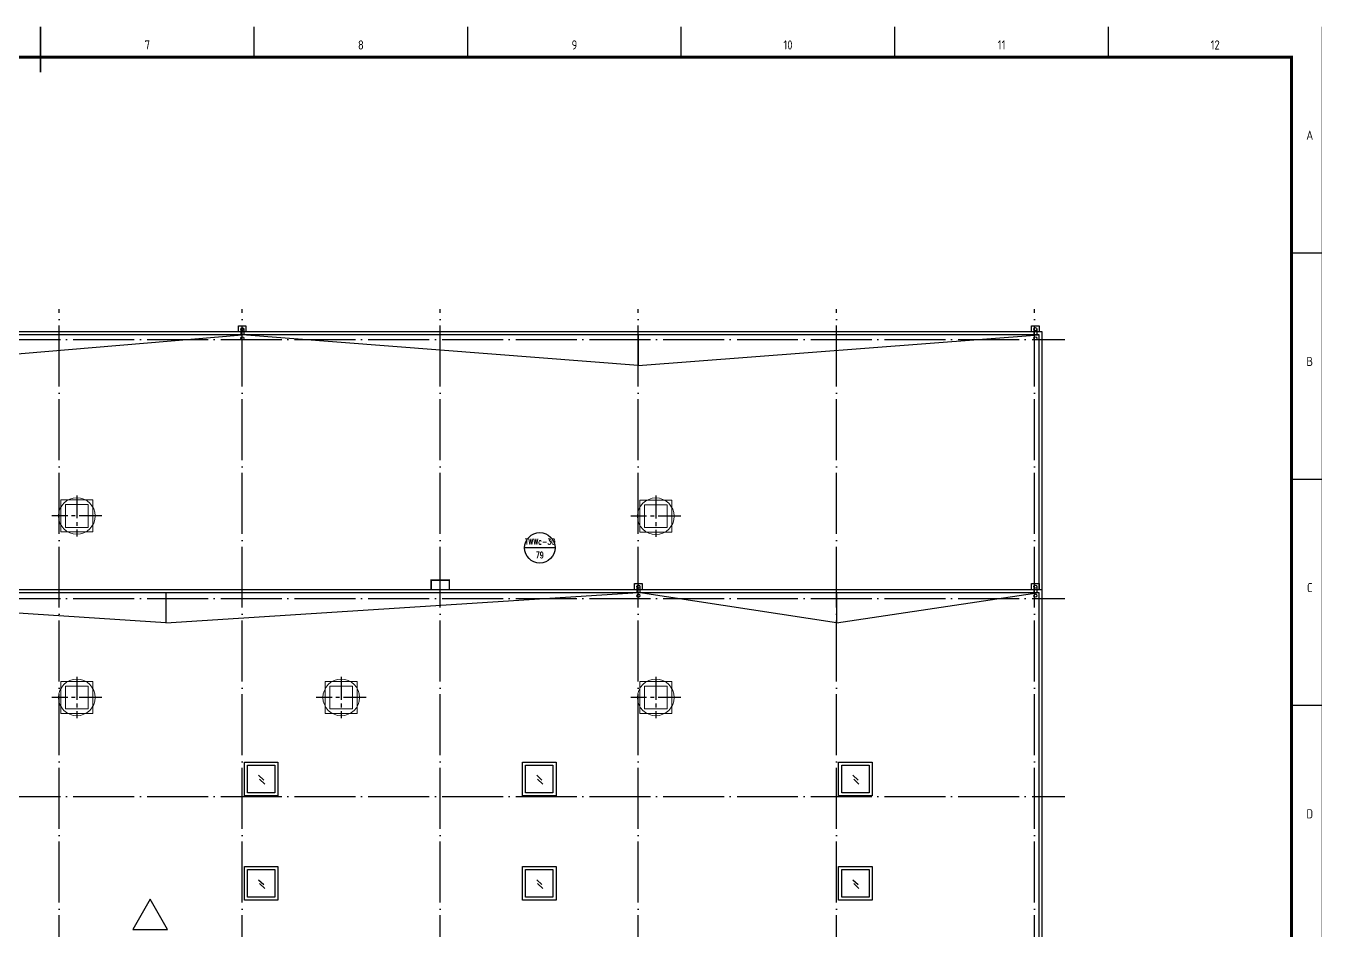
# Model space of a CAD drawing. Extents: x 93518 to 937116, y -359949 to 58022.
# Drawn here: x 894562 to 937096, y -92830 to -63150 of the extents above; entities that cross this region are included whole.
import ezdxf
from ezdxf.enums import TextEntityAlignment as Align

# ---------------------------------------------------------------- set-up
doc = ezdxf.new("R2010")
doc.units = 0
doc.header["$LTSCALE"] = 1000
doc.header["$MEASUREMENT"] = 0
doc.linetypes.add('CENTER2', pattern=[1.125, 0.75, -0.125, 0.125, -0.125])
doc.linetypes.add('DOTE', pattern=[2.42, 2, -0.2, 0.02, -0.2])
doc.layers.get('0').update_dxf_attribs({"linetype": 'CONTINUOUS'})
for name, color, linetype in [('DIM_IDEN', 3, 'CONTINUOUS'), ('DIM_LEAD', 3, 'CONTINUOUS'), ('DOTE', 8, 'DOTE'), ('D洞口', 2, 'CONTINUOUS'), ('PUB_TEXT', 7, 'CONTINUOUS'), ('STAIR', 2, 'CONTINUOUS'), ('WINDOW', 4, 'CONTINUOUS')]:
    doc.layers.add(name, color=color, linetype=linetype)
doc.layers.add('暖通', color=3, linetype='CONTINUOUS', lineweight=18)
doc.styles.add('_TCH_DIM', font='simplex.shx', dxfattribs={"bigfont": 'gbcbig.shx'})
doc.styles.add('DXT', font='geditxt.shx', dxfattribs={"width": 0.7, "bigfont": 'dxt.shx'})
doc.styles.get("Standard").update_dxf_attribs({"font": 'GBENOR', "bigfont": 'GBCBIG'})

# ---------------------------------------------------------------- blocks, each defined once
blk = doc.blocks.new('GEDI_WK_A1')
at = {"color": 3}
for p, q in [((420.5, 584), (420.5, 594)), ((490.58, 584), (490.58, 594)), ((560.67, 584), (560.67, 594)), ((630.75, 584), (630.75, 594)), ((700.83, 584), (700.83, 594)), ((770.92, 584), (770.92, 594)), ((831, 519.75), (841, 519.75)), ((831, 445.5), (841, 445.5)), ((831, 371.25), (841, 371.25))]:
    blk.add_line(p, q, dxfattribs=at)
for points, const_width in [([(0, 0), (841, 0), (841, 594), (0, 594)], 0.1), ([(25, 10), (831, 10), (831, 584), (25, 584)], 1)]:
    blk.add_lwpolyline(points, close=True, dxfattribs=dict(at, const_width=const_width))
at = {"color": 3, "const_width": 0.5}
blk.add_lwpolyline([(420.5, 579), (420.5, 594)], dxfattribs=at)
at = {"color": 3}
for s, p in [('7', (455.54, 588)), ('8', (525.62, 588)), ('9', (595.71, 588)), ('10', (665.79, 588)), ('11', (735.88, 588)), ('12', (805.96, 588))]:
    blk.add_text(s, height=3, dxfattribs=at).set_placement(p, align=Align.MIDDLE)
for s, p in [('A', (837, 556.88)), ('B', (837, 482.62)), ('C', (837, 408.38)), ('D', (837, 334.12))]:
    blk.add_text(s, height=3, dxfattribs=at).set_placement(p, align=Align.CENTER)
blk = doc.blocks.new('A$C2DC272DD')
for p, q in [((121, 113), (0, 0)), ((142, 205), (21, 92))]:
    blk.add_line(p, q)
blk = doc.blocks.new('A$C04077A59')
at = {"layer": 'D洞口', "color": 6}
blk.add_lwpolyline([(573, 993), (0, 0), (1146, 0)], close=True, dxfattribs=at)

msp = doc.modelspace()

# ---------------------------------------------------------------- linework, layer by layer
at = {"color": 1, "linetype": 'CENTER2'}
for p, q in [((896232.8, -78560), (896232.8, -79913)), ((915232.8, -78568), (915232.8, -79921)), ((897057.2, -79236.5), (895408.4, -79236.5)), ((916057.2, -79244.5), (914408.4, -79244.5)), ((896232.8, -84518), (896232.8, -85871)), ((904907.8, -84518), (904907.8, -85871)), ((915232.8, -84518), (915232.8, -85871)), ((897057.2, -85194.5), (895408.4, -85194.5)), ((905732.2, -85194.5), (904083.4, -85194.5)), ((916057.2, -85194.5), (914408.4, -85194.5))]:
    msp.add_line(p, q, dxfattribs=at)
for p, q in [((865407.8, -81644.5), (927907.8, -81644.5)), ((865507.8, -81744.5), (927807.8, -81744.5))]:
    msp.add_line(p, q)
at = {"color": 4}
for points in [[(927907.8, -81644.5), (927907.8, -73194.5), (865407.8, -73194.5), (865407.8, -81644.5)], [(927807.8, -81644.5), (927807.8, -73294.5), (865507.8, -73294.5), (865507.8, -81644.5)], [(901832.8, -87419.5), (902732.8, -87419.5), (902732.8, -88319.5), (901832.8, -88319.5), (901832.8, -87419.5)], [(910957.8, -87419.5), (911857.8, -87419.5), (911857.8, -88319.5), (910957.8, -88319.5), (910957.8, -87419.5)], [(921332.8, -87419.5), (922232.8, -87419.5), (922232.8, -88319.5), (921332.8, -88319.5), (921332.8, -87419.5)], [(901832.8, -90844.5), (902732.8, -90844.5), (902732.8, -91744.5), (901832.8, -91744.5), (901832.8, -90844.5)], [(910957.8, -90844.5), (911857.8, -90844.5), (911857.8, -91744.5), (910957.8, -91744.5), (910957.8, -90844.5)], [(921332.8, -90844.5), (922232.8, -90844.5), (922232.8, -91744.5), (921332.8, -91744.5), (921332.8, -90844.5)]]:
    msp.add_lwpolyline(points, dxfattribs=at)
at = {"const_width": 50}
msp.add_lwpolyline([(907857.8, -81644.5), (907857.8, -81344.5), (908457.8, -81344.5), (908457.8, -81644.5)], dxfattribs=at)
for points in [[(927907.8, -95094.5), (927907.8, -81644.5)], [(927807.8, -95444.5), (927807.8, -81744.5)]]:
    msp.add_lwpolyline(points)
at = {"color": 4}
for points in [[(901732.8, -87319.5), (902832.8, -87319.5), (902832.8, -88419.5), (901732.8, -88419.5)], [(910857.8, -87319.5), (911957.8, -87319.5), (911957.8, -88419.5), (910857.8, -88419.5)], [(921232.8, -87319.5), (922332.8, -87319.5), (922332.8, -88419.5), (921232.8, -88419.5)], [(901732.8, -90744.5), (902832.8, -90744.5), (902832.8, -91844.5), (901732.8, -91844.5)], [(910857.8, -90744.5), (911957.8, -90744.5), (911957.8, -91844.5), (910857.8, -91844.5)], [(921232.8, -90744.5), (922332.8, -90744.5), (922332.8, -91844.5), (921232.8, -91844.5)]]:
    msp.add_lwpolyline(points, close=True, dxfattribs=at)
at = {"layer": 'DIM_IDEN'}
msp.add_line((911925, -80281), (910925, -80281), dxfattribs=at)
msp.add_circle((911425, -80281), 500, dxfattribs=at)
at = {"layer": 'DOTE'}
for p, q in [((895657.8, -106444.5), (895657.8, -72444.5)), ((901657.8, -106444.5), (901657.8, -72444.5)), ((908157.8, -106444.5), (908157.8, -72444.5)), ((914657.8, -106444.5), (914657.8, -72444.5)), ((921157.8, -106444.5), (921157.8, -72444.5)), ((927657.8, -106444.5), (927657.8, -72444.5)), ((864657.8, -73444.5), (928657.8, -73444.5)), ((908157.8, -81944.5), (908157.8, -81344.5)), ((864657.8, -81944.5), (928657.8, -81944.5)), ((864657.8, -88444.5), (928657.8, -88444.5))]:
    msp.add_line(p, q, dxfattribs=at)
at = {"layer": 'STAIR'}
for p, q in [((901610.3, -73104.3), (901610.3, -73294.5)), ((901710.3, -73104.3), (901710.3, -73294.5)), ((927637.4, -73104.3), (927637.4, -73294.5)), ((927737.4, -73104.3), (927737.4, -73294.5)), ((889657.8, -74294.5), (901657.8, -73294.5)), ((914657.8, -74294.5), (901657.8, -73294.5)), ((914657.8, -73294.5), (914657.8, -74294.5)), ((914657.8, -74294.5), (927807.8, -73294.5)), ((914610.3, -81554.3), (914610.3, -81744.5)), ((914710.3, -81554.3), (914710.3, -81744.5)), ((927637.4, -81554.3), (927637.4, -81744.5)), ((927737.4, -81554.3), (927737.4, -81744.5)), ((899157.8, -82744.5), (883657.8, -81744.5)), ((899157.8, -81744.5), (899157.8, -82744.5)), ((899157.8, -82744.5), (914657.8, -81744.5)), ((921157.8, -82744.5), (914657.8, -81744.5)), ((921157.8, -81744.5), (921157.8, -82744.5)), ((921157.8, -82744.5), (927807.8, -81744.5))]:
    msp.add_line(p, q, dxfattribs=at)
for points in [[(901534.9, -73194.5), (901534.9, -72999.9), (901780.7, -72999.9), (901780.7, -73194.5)], [(927562, -73194.5), (927562, -72999.9), (927807.8, -72999.9), (927807.8, -73194.5)], [(914534.9, -81644.5), (914534.9, -81449.9), (914780.7, -81449.9), (914780.7, -81644.5)], [(927562, -81644.5), (927562, -81449.9), (927807.8, -81449.9), (927807.8, -81644.5)]]:
    msp.add_lwpolyline(points, dxfattribs=at)
for centre in [(901660.3, -73104.3), (927687.4, -73104.3), (901663.3, -73402.7), (927690.4, -73402.7), (914660.3, -81554.3), (927687.4, -81554.3), (914663.3, -81852.7), (927690.4, -81852.7)]:
    msp.add_circle(centre, 50, dxfattribs=at)
at = {"layer": '暖通'}
for p, q in [((895857.8, -78711.5), (895707.8, -78711.5)), ((895707.8, -78711.5), (895707.8, -79611.5)), ((896757.8, -78711.5), (895857.8, -78711.5)), ((895857.8, -78861.5), (895857.8, -79611.5)), ((896607.8, -78861.5), (895857.8, -78861.5)), ((896607.8, -79611.5), (896607.8, -78861.5)), ((896757.8, -78861.5), (896757.8, -78711.5)), ((896757.8, -79761.5), (896757.8, -78861.5)), ((914857.8, -78719.5), (914707.8, -78719.5)), ((914707.8, -78719.5), (914707.8, -79619.5)), ((915757.8, -78719.5), (914857.8, -78719.5)), ((914857.8, -78869.5), (914857.8, -79619.5)), ((915607.8, -78869.5), (914857.8, -78869.5)), ((915607.8, -79619.5), (915607.8, -78869.5)), ((915757.8, -78869.5), (915757.8, -78719.5)), ((915757.8, -79769.5), (915757.8, -78869.5)), ((895707.8, -79611.5), (895707.8, -79761.5)), ((895707.8, -79761.5), (896607.8, -79761.5)), ((895857.8, -79611.5), (896607.8, -79611.5)), ((896607.8, -79761.5), (896757.8, -79761.5)), ((914707.8, -79619.5), (914707.8, -79769.5)), ((914707.8, -79769.5), (915607.8, -79769.5)), ((914857.8, -79619.5), (915607.8, -79619.5)), ((915607.8, -79769.5), (915757.8, -79769.5)), ((895857.8, -84669.5), (895707.8, -84669.5)), ((895707.8, -84669.5), (895707.8, -85569.5)), ((896757.8, -84669.5), (895857.8, -84669.5)), ((895857.8, -84819.5), (895857.8, -85569.5)), ((896607.8, -84819.5), (895857.8, -84819.5)), ((896607.8, -85569.5), (896607.8, -84819.5)), ((896757.8, -84819.5), (896757.8, -84669.5)), ((896757.8, -85719.5), (896757.8, -84819.5)), ((904532.8, -84669.5), (904382.8, -84669.5)), ((904382.8, -84669.5), (904382.8, -85569.5)), ((905432.8, -84669.5), (904532.8, -84669.5)), ((904532.8, -84819.5), (904532.8, -85569.5)), ((905282.8, -84819.5), (904532.8, -84819.5)), ((905282.8, -85569.5), (905282.8, -84819.5)), ((905432.8, -84819.5), (905432.8, -84669.5)), ((905432.8, -85719.5), (905432.8, -84819.5)), ((914857.8, -84669.5), (914707.8, -84669.5)), ((914707.8, -84669.5), (914707.8, -85569.5)), ((915757.8, -84669.5), (914857.8, -84669.5)), ((914857.8, -84819.5), (914857.8, -85569.5)), ((915607.8, -84819.5), (914857.8, -84819.5)), ((915607.8, -85569.5), (915607.8, -84819.5)), ((915757.8, -84819.5), (915757.8, -84669.5)), ((915757.8, -85719.5), (915757.8, -84819.5)), ((895707.8, -85569.5), (895707.8, -85719.5)), ((895707.8, -85719.5), (896607.8, -85719.5)), ((895857.8, -85569.5), (896607.8, -85569.5)), ((896607.8, -85719.5), (896757.8, -85719.5)), ((904382.8, -85569.5), (904382.8, -85719.5)), ((904382.8, -85719.5), (905282.8, -85719.5)), ((904532.8, -85569.5), (905282.8, -85569.5)), ((905282.8, -85719.5), (905432.8, -85719.5)), ((914707.8, -85569.5), (914707.8, -85719.5)), ((914707.8, -85719.5), (915607.8, -85719.5)), ((914857.8, -85569.5), (915607.8, -85569.5)), ((915607.8, -85719.5), (915757.8, -85719.5))]:
    msp.add_line(p, q, dxfattribs=at)
for centre in [(896232.8, -79236.5), (915232.8, -79244.5), (896232.8, -85194.5), (904907.8, -85194.5), (915232.8, -85194.5)]:
    msp.add_circle(centre, 600, dxfattribs=at)

# ---------------------------------------------------------------- block references
at = {"xscale": 100, "yscale": 100, "zscale": 100}
msp.add_blockref('GEDI_WK_A1', (852991.4, -122574.9), dxfattribs=at)
at = {"layer": 'D洞口'}
msp.add_blockref('A$C04077A59', (898066.9, -92809.2), dxfattribs=at)
at = {"layer": 'WINDOW', "extrusion": (0, 0, -1), "xscale": 1.400000000023283, "yscale": 1.400000000008731, "zscale": -1.4}
for p in [(-902397.5, -88036.7), (-911522.5, -88036.7), (-921897.5, -88036.7), (-902397.5, -91461.7), (-911522.5, -91461.7), (-921897.5, -91461.7)]:
    msp.add_blockref('A$C2DC272DD', p, dxfattribs=at)

# ---------------------------------------------------------------- texts
at = {"layer": 'DIM_LEAD', "color": 7, "style": '_TCH_DIM', "width": 0.705882}
msp.add_text('TWWc-30', height=190.4, dxfattribs=at).set_placement((910943.8, -80172.6))
at = {"layer": 'PUB_TEXT', "style": 'DXT', "width": 1.041667}
msp.add_text('79', height=206.08, dxfattribs=at).set_placement((911297.4, -80621.9), (911555, -80621.9), align=Align.FIT)

doc.saveas('drawing.dxf')
